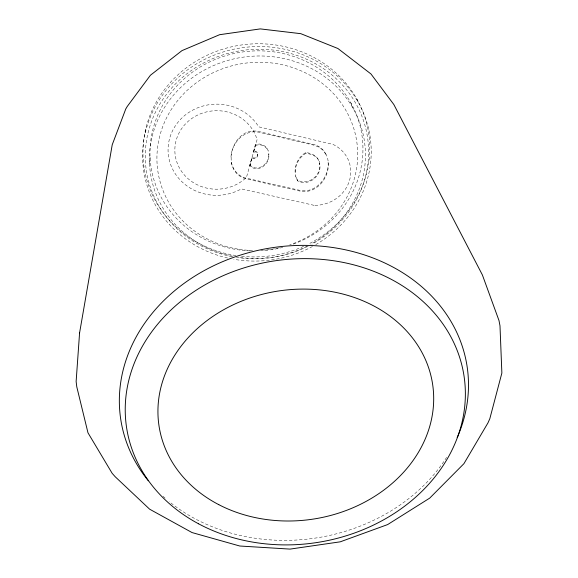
<?xml version="1.0" encoding="UTF-8"?>
<svg xmlns="http://www.w3.org/2000/svg" width="578" height="578" viewBox="0 0 578 578"><rect width="100%" height="100%" fill="white"/><g stroke="black" fill="none" stroke-linecap="round" stroke-linejoin="round"><path stroke-width="0.43" stroke-dasharray="2.89 2.17" d="M149.529 163.675L150.07 157.194M145.324 132.644L145.663 129.255M257.745 154.716C258.091 157.613 254.139 160.381 252.073 157.722L251.965 157.006C254.031 159.658 257.976 156.898 257.629 154.008L257.745 154.716C257.947 152.469 255.779 150.229 253.547 151.378L253.655 152.086L255.902 151.935L257.485 153.51M249.768 164.817C257.102 173.075 269.731 163.762 268.777 154.225C270.511 163.964 257.405 174.043 249.869 165.546L251.965 157.006M230.998 157.187C231.373 143.272 244.075 129.205 258.698 132.16L314.548 145.324L319.446 147.332L323.507 150.786L326.454 155.431C324.381 150.164 319.815 146.126 314.345 144.63L258.583 131.473C232.313 125.852 219.12 171.074 245.614 178.71L300.546 191.224C319.482 194.605 334.055 171.254 326.23 154.723M253.547 151.378L255.389 144.832C262.159 141.776 269.196 147.954 268.907 154.933M249.869 165.546L252.073 157.722M253.655 152.086L255.389 144.832M319.8 163.986C319.121 156.833 312.322 153.119 305.805 152.563C296.211 157.895 291.969 171.298 297.634 180.907C309.064 186.839 322.603 175.38 319.591 163.263C321.78 175.235 308.645 185.892 297.46 180.163L295.582 175.633L295.748 176.369M318.803 160.698C316.636 155.605 310.935 154.145 305.993 153.271C298.869 157.317 294.563 165.698 295.315 173.841M255.498 145.526C260.382 143.445 266.212 145.923 268.105 150.88M356.864 99.069L358.223 102.212M350.687 102.544L353.057 108.296M305.805 152.563L305.993 153.271M297.46 180.163L297.634 180.907M231.475 163.249L231.41 162.526C232.941 169.751 238.187 176.174 245.52 177.973L300.372 190.465C316.852 193.478 330.457 175.712 327.871 160.236M231.72 256.567A111.836 104.618 -8.8 0 1 159.131 105.333A111.836 104.618 -8.8 0 1 335.406 77.987A111.836 104.618 -8.8 0 1 312.055 244.104M308.103 246.185A111.836 104.618 -8.8 0 1 236.135 257.355M235.969 255.548A113.584 106.41 -8.8 0 1 156.053 102.494A113.584 106.41 -8.8 0 1 336.909 73.811A113.584 106.41 -8.8 0 1 308.435 244.053M303.645 246.336A113.584 106.41 -8.8 0 1 241.25 256.235M227.631 258.034A114.48 107.096 -8.8 0 1 157.519 102.703A114.48 107.096 -8.8 0 1 336.844 75.617A114.48 107.096 -8.8 0 1 315.566 244.747M312.481 246.474A114.48 107.096 -8.8 0 1 233.693 259.262M252.543 250.476A100.543 93.976 -8.8 0 1 166.71 117.565A100.543 93.976 -8.8 0 1 332.299 92.364A100.543 93.976 -8.8 0 1 289.78 244.812M279.42 247.76A100.543 93.976 -8.8 0 1 264.211 250.137M233.021 256.271A108.173 101.056 -8.8 0 1 162.823 110.21A108.173 101.056 -8.8 0 1 333.304 83.702A108.173 101.056 -8.8 0 1 310.798 244.176M306.846 246.25A108.173 101.056 -8.8 0 1 238.331 257.188M250.093 250.888A106.641 99.9 -8.8 0 1 160.691 108.939A106.641 99.9 -8.8 0 1 336.129 83.044A106.641 99.9 -8.8 0 1 291.254 244.812M282.75 247.362A106.641 99.9 -8.8 0 1 264.283 250.534M263.395 250.606A106.641 99.9 -8.8 0 1 260.729 250.787M446.613 457.35A175.185 146.776 -8.8 0 1 169.195 501.588M165.07 498.099A175.185 146.776 -8.8 0 1 163.054 496.3M257.073 139.645L246.445 177.417A41.833 39.253 -1.7 0 1 182.518 172.735A41.833 39.253 -1.7 0 1 198.904 114.48A41.833 39.253 -1.7 0 1 257.073 139.645M314.027 205.32L241.322 188.905A48.581 45.583 -1.7 0 1 174.708 172.901A48.581 45.583 -1.7 0 1 192.243 110.391A48.581 45.583 -1.7 0 1 258.727 126.842L333.051 144.428A34.593 31.898 -16.7 0 1 349.365 180.914A34.593 31.898 -16.7 0 1 314.027 205.32"/><path stroke-width="0.87" d="M148.365 480.802A175.185 146.776 -8.8 0 1 274.514 247.377A175.185 146.776 -8.8 0 1 457.169 437.647M79.583 332.892L76.13 381.516L76.78 386.819L87.972 432.799L112.161 473.324L115.232 476.778L149.63 509.189L192.048 532.569L239.776 546.015L290.069 549.1L340.247 541.824L387.65 524.571L429.7 498.128L463.917 463.679L487.969 422.879L489.819 418.718L501.87 373.041L499.992 325.819L499.002 320.573L482.384 274.94L393.82 104.495L370.975 73.97L337.899 48.501L300.806 33.676L260.302 28.9L219.604 34.702L181.991 50.611L150.417 75.248L127.225 106.489L125.751 108.989L112.226 144.753L79.583 332.892M198.529 523.776A170.683 142.412 -8.8 0 0 464.806 405.59A170.683 142.412 -8.8 0 0 222.559 275.944A170.683 142.412 -8.8 0 0 198.529 523.776M218.773 504.652A138.38 115.369 -8.8 0 0 433.363 406.666A138.38 115.369 -8.8 0 0 235.282 303.833A138.38 115.369 -8.8 0 0 218.773 504.652"/></g></svg>
